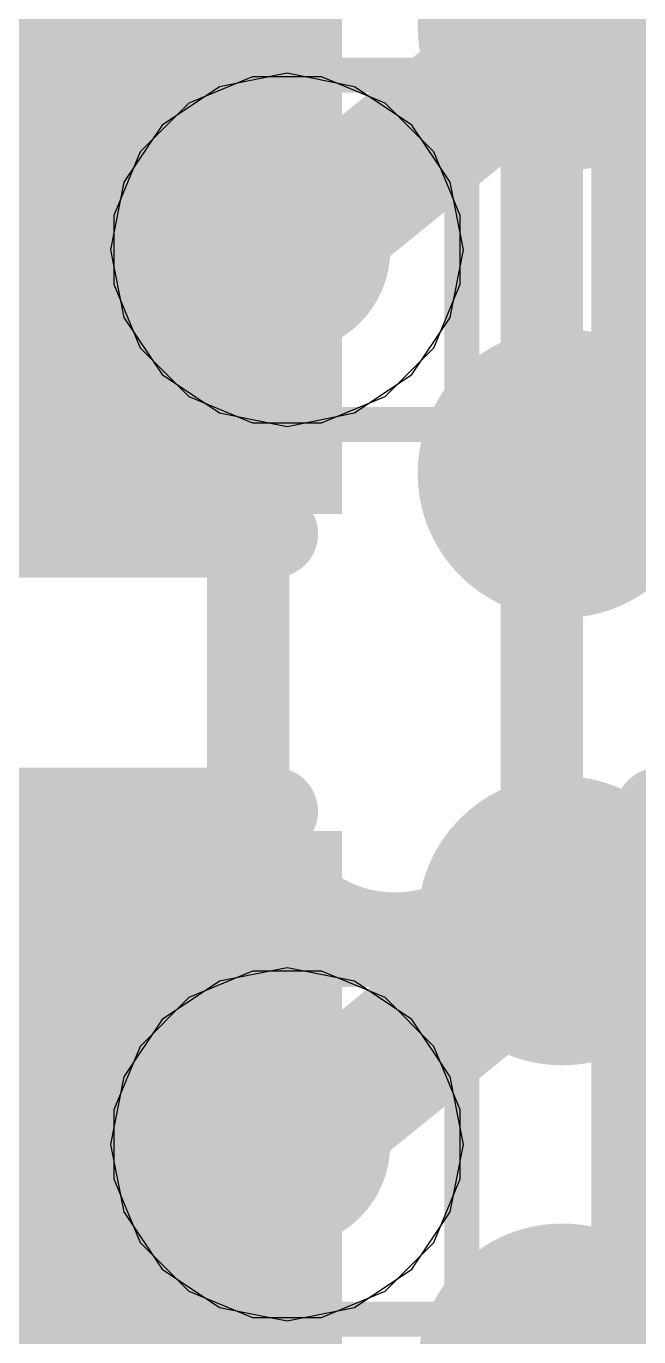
# Model space of a CAD drawing. Header units: inches. Extents: x -6 to 284, y -12 to 154.
# Drawn here: x 74.223 to 75.113, y 3.254 to 5.158 of the extents above; entities that cross this region are included whole.
import ezdxf

# ---------------------------------------------------------------- set-up
doc = ezdxf.new("R2010")
doc.units = ezdxf.units.IN
for name, color, linetype in [('Bottom Layer', 5, 'Continuous'), ('Bottom Overlay', 54, 'Continuous'), ('Bottom Paste', 16, 'Continuous'), ('Bottom Solder', 6, 'Continuous'), ('Drill Drawing', 1, 'Continuous'), ('GND-1', 16, 'Continuous'), ('GND-2', 90, 'Continuous'), ('GND-3', 216, 'Continuous'), ('GND-4', 54, 'Continuous'), ('PWR-1', 156, 'Continuous'), ('PWR-2', 130, 'Continuous'), ('Signal L1', 76, 'Continuous'), ('Signal L2', 6, 'Continuous'), ('Top Layer', 1, 'Continuous'), ('Top Paste', 8, 'Continuous'), ('Top Solder', 216, 'Continuous'), ('Via Holes', 16, 'Continuous')]:
    doc.layers.add(name, color=color, linetype=linetype)

# ---------------------------------------------------------------- blocks, each defined once
blk = doc.blocks.new('200_WFBGA__10_15__127')
at = {"layer": 'Top Layer'}
h = blk.add_hatch(color=1, dxfattribs=at)
edge = h.paths.add_edge_path()
edge.add_arc((1.1999, -3.5751), 0.16, 0, 360)
h = blk.add_hatch(color=1, dxfattribs=at)
edge = h.paths.add_edge_path()
edge.add_arc((1.1999, -4.225), 0.16, 0, 360)
h = blk.add_hatch(color=1, dxfattribs=at)
edge = h.paths.add_edge_path()
edge.add_arc((1.1999, -4.875), 0.16, 0, 360)
h = blk.add_hatch(color=1, dxfattribs=at)
edge = h.paths.add_edge_path()
edge.add_arc((1.1999, -5.525), 0.16, 0, 360)
at = {"layer": 'Top Paste'}
h = blk.add_hatch(color=8, dxfattribs=at)
edge = h.paths.add_edge_path()
edge.add_arc((1.1999, -3.5751), 0.16, 0, 360)
h = blk.add_hatch(color=8, dxfattribs=at)
edge = h.paths.add_edge_path()
edge.add_arc((1.1999, -4.225), 0.16, 0, 360)
h = blk.add_hatch(color=8, dxfattribs=at)
edge = h.paths.add_edge_path()
edge.add_arc((1.1999, -4.875), 0.16, 0, 360)
h = blk.add_hatch(color=8, dxfattribs=at)
edge = h.paths.add_edge_path()
edge.add_arc((1.1999, -5.525), 0.16, 0, 360)
at = {"layer": 'Top Solder'}
h = blk.add_hatch(color=216, dxfattribs=at)
edge = h.paths.add_edge_path()
edge.add_arc((1.1999, -3.5751), 0.21, 0, 360)
h = blk.add_hatch(color=216, dxfattribs=at)
edge = h.paths.add_edge_path()
edge.add_arc((1.1999, -4.225), 0.21, 0, 360)
h = blk.add_hatch(color=216, dxfattribs=at)
edge = h.paths.add_edge_path()
edge.add_arc((1.1999, -4.875), 0.21, 0, 360)
h = blk.add_hatch(color=216, dxfattribs=at)
edge = h.paths.add_edge_path()
edge.add_arc((1.1999, -5.525), 0.21, 0, 360)
blk = doc.blocks.new('C___0402_B_299')
at = {"layer": 'Bottom Layer'}
for points in [[(-0.2413, 0.3175), (-0.2413, -0.3175), (-0.6985, -0.3175), (-0.6985, 0.3175)], [(0.6985, 0.3175), (0.6985, -0.3175), (0.2413, -0.3175), (0.2413, 0.3175)]]:
    blk.add_hatch(color=5, dxfattribs=at).paths.add_polyline_path(points)
at = {"layer": 'Bottom Paste'}
for points in [[(-0.2413, 0.3175), (-0.2413, -0.3175), (-0.6985, -0.3175), (-0.6985, 0.3175)], [(0.6985, 0.3175), (0.6985, -0.3175), (0.2413, -0.3175), (0.2413, 0.3175)]]:
    blk.add_hatch(color=16, dxfattribs=at).paths.add_polyline_path(points)
at = {"layer": 'Bottom Solder'}
for points in [[(-0.1813, 0.3775), (-0.1813, -0.3775), (-0.7585, -0.3775), (-0.7585, 0.3775)], [(0.7585, 0.3775), (0.7585, -0.3775), (0.1813, -0.3775), (0.1813, 0.3775)]]:
    blk.add_hatch(color=6, dxfattribs=at).paths.add_polyline_path(points)
at = {"layer": 'Bottom Overlay'}
for points in [[(-0.7874, 0.4064, 0.127, 0.127, 0), (-0.7874, -0.4064, 0.127, 0.127, 0)], [(-0.2794, 0.4064, 0.127, 0.127, 0), (-0.7874, 0.4064, 0.127, 0.127, 0)], [(0.7874, 0.4064, 0.127, 0.127, 0), (0.2794, 0.4064, 0.127, 0.127, 0)], [(0.7874, 0.4064, 0.127, 0.127, 0), (0.7874, -0.4064, 0.127, 0.127, 0)], [(-0.2794, -0.4064, 0.127, 0.127, 0), (-0.7874, -0.4064, 0.127, 0.127, 0)], [(0.7874, -0.4064, 0.127, 0.127, 0), (0.2794, -0.4064, 0.127, 0.127, 0)]]:
    blk.add_lwpolyline(points, format="xyseb", dxfattribs=at)
for points in [[(-0.8191, 0.4064, 0.0635, 0.0635, 1), (-0.7556, 0.4064, 0.0635, 0.0635, 1)], [(-0.8191, 0.4064, 0.0635, 0.0635, 1), (-0.7556, 0.4064, 0.0635, 0.0635, 1)], [(-0.3111, 0.4064, 0.0635, 0.0635, 1), (-0.2477, 0.4064, 0.0635, 0.0635, 1)], [(0.2477, 0.4064, 0.0635, 0.0635, 1), (0.3111, 0.4064, 0.0635, 0.0635, 1)], [(0.7556, 0.4064, 0.0635, 0.0635, 1), (0.8191, 0.4064, 0.0635, 0.0635, 1)], [(0.7556, 0.4064, 0.0635, 0.0635, 1), (0.8191, 0.4064, 0.0635, 0.0635, 1)], [(-0.8191, -0.4064, 0.0635, 0.0635, 1), (-0.7556, -0.4064, 0.0635, 0.0635, 1)], [(-0.8191, -0.4064, 0.0635, 0.0635, 1), (-0.7556, -0.4064, 0.0635, 0.0635, 1)], [(-0.3111, -0.4064, 0.0635, 0.0635, 1), (-0.2477, -0.4064, 0.0635, 0.0635, 1)], [(0.2477, -0.4064, 0.0635, 0.0635, 1), (0.3111, -0.4064, 0.0635, 0.0635, 1)], [(0.7556, -0.4064, 0.0635, 0.0635, 1), (0.8191, -0.4064, 0.0635, 0.0635, 1)], [(0.7556, -0.4064, 0.0635, 0.0635, 1), (0.8191, -0.4064, 0.0635, 0.0635, 1)]]:
    blk.add_lwpolyline(points, format="xyseb", close=True, dxfattribs=at)
blk = doc.blocks.new('C___0402_B_307')
at = {"layer": 'Bottom Layer'}
for points in [[(-0.2413, 0.3175), (-0.2413, -0.3175), (-0.6985, -0.3175), (-0.6985, 0.3175)], [(0.6985, 0.3175), (0.6985, -0.3175), (0.2413, -0.3175), (0.2413, 0.3175)]]:
    blk.add_hatch(color=5, dxfattribs=at).paths.add_polyline_path(points)
at = {"layer": 'Bottom Paste'}
for points in [[(-0.2413, 0.3175), (-0.2413, -0.3175), (-0.6985, -0.3175), (-0.6985, 0.3175)], [(0.6985, 0.3175), (0.6985, -0.3175), (0.2413, -0.3175), (0.2413, 0.3175)]]:
    blk.add_hatch(color=16, dxfattribs=at).paths.add_polyline_path(points)
at = {"layer": 'Bottom Solder'}
for points in [[(-0.1813, 0.3775), (-0.1813, -0.3775), (-0.7585, -0.3775), (-0.7585, 0.3775)], [(0.7585, 0.3775), (0.7585, -0.3775), (0.1813, -0.3775), (0.1813, 0.3775)]]:
    blk.add_hatch(color=6, dxfattribs=at).paths.add_polyline_path(points)
at = {"layer": 'Bottom Overlay'}
for points in [[(-0.7874, 0.4064, 0.127, 0.127, 0), (-0.7874, -0.4064, 0.127, 0.127, 0)], [(-0.2794, 0.4064, 0.127, 0.127, 0), (-0.7874, 0.4064, 0.127, 0.127, 0)], [(0.7874, 0.4064, 0.127, 0.127, 0), (0.2794, 0.4064, 0.127, 0.127, 0)], [(0.7874, 0.4064, 0.127, 0.127, 0), (0.7874, -0.4064, 0.127, 0.127, 0)], [(-0.2794, -0.4064, 0.127, 0.127, 0), (-0.7874, -0.4064, 0.127, 0.127, 0)], [(0.7874, -0.4064, 0.127, 0.127, 0), (0.2794, -0.4064, 0.127, 0.127, 0)]]:
    blk.add_lwpolyline(points, format="xyseb", dxfattribs=at)
for points in [[(-0.8191, 0.4064, 0.0635, 0.0635, 1), (-0.7556, 0.4064, 0.0635, 0.0635, 1)], [(-0.8191, 0.4064, 0.0635, 0.0635, 1), (-0.7556, 0.4064, 0.0635, 0.0635, 1)], [(-0.3111, 0.4064, 0.0635, 0.0635, 1), (-0.2477, 0.4064, 0.0635, 0.0635, 1)], [(0.2477, 0.4064, 0.0635, 0.0635, 1), (0.3111, 0.4064, 0.0635, 0.0635, 1)], [(0.7556, 0.4064, 0.0635, 0.0635, 1), (0.8191, 0.4064, 0.0635, 0.0635, 1)], [(0.7556, 0.4064, 0.0635, 0.0635, 1), (0.8191, 0.4064, 0.0635, 0.0635, 1)], [(-0.8191, -0.4064, 0.0635, 0.0635, 1), (-0.7556, -0.4064, 0.0635, 0.0635, 1)], [(-0.8191, -0.4064, 0.0635, 0.0635, 1), (-0.7556, -0.4064, 0.0635, 0.0635, 1)], [(-0.3111, -0.4064, 0.0635, 0.0635, 1), (-0.2477, -0.4064, 0.0635, 0.0635, 1)], [(0.2477, -0.4064, 0.0635, 0.0635, 1), (0.3111, -0.4064, 0.0635, 0.0635, 1)], [(0.7556, -0.4064, 0.0635, 0.0635, 1), (0.8191, -0.4064, 0.0635, 0.0635, 1)], [(0.7556, -0.4064, 0.0635, 0.0635, 1), (0.8191, -0.4064, 0.0635, 0.0635, 1)]]:
    blk.add_lwpolyline(points, format="xyseb", close=True, dxfattribs=at)

msp = doc.modelspace()

# ---------------------------------------------------------------- hatches: boundary and pattern name
at = {"layer": 'Bottom Layer'}
h = msp.add_hatch(color=5, dxfattribs=at)
edge = h.paths.add_edge_path()
edge.add_arc((74.6018, 4.8332), 0.15, 0, 360)
h = msp.add_hatch(color=5, dxfattribs=at)
edge = h.paths.add_edge_path()
edge.add_arc((74.6018, 3.5332), 0.15, 0, 360)
at = {"layer": 'GND-1'}
h = msp.add_hatch(color=16, dxfattribs=at)
edge = h.paths.add_edge_path()
edge.add_arc((74.6018, 4.8332), 0.15, 0, 360)
h = msp.add_hatch(color=16, dxfattribs=at)
edge = h.paths.add_edge_path()
edge.add_arc((74.6018, 3.5332), 0.15, 0, 360)
at = {"layer": 'GND-2'}
h = msp.add_hatch(color=90, dxfattribs=at)
edge = h.paths.add_edge_path()
edge.add_arc((74.6018, 4.8332), 0.15, 0, 360)
h = msp.add_hatch(color=90, dxfattribs=at)
edge = h.paths.add_edge_path()
edge.add_arc((74.6018, 3.5332), 0.15, 0, 360)
at = {"layer": 'GND-3'}
h = msp.add_hatch(color=216, dxfattribs=at)
edge = h.paths.add_edge_path()
edge.add_arc((74.6018, 4.8332), 0.15, 0, 360)
h = msp.add_hatch(color=216, dxfattribs=at)
edge = h.paths.add_edge_path()
edge.add_arc((74.6018, 3.5332), 0.15, 0, 360)
at = {"layer": 'GND-4'}
h = msp.add_hatch(color=54, dxfattribs=at)
edge = h.paths.add_edge_path()
edge.add_arc((74.6018, 4.8332), 0.15, 0, 360)
h = msp.add_hatch(color=54, dxfattribs=at)
edge = h.paths.add_edge_path()
edge.add_arc((74.6018, 3.5332), 0.15, 0, 360)
at = {"layer": 'PWR-1'}
h = msp.add_hatch(color=156, dxfattribs=at)
edge = h.paths.add_edge_path()
edge.add_arc((74.6018, 4.8332), 0.15, 0, 360)
h = msp.add_hatch(color=156, dxfattribs=at)
edge = h.paths.add_edge_path()
edge.add_arc((74.6018, 3.5332), 0.15, 0, 360)
at = {"layer": 'PWR-2'}
h = msp.add_hatch(color=130, dxfattribs=at)
edge = h.paths.add_edge_path()
edge.add_arc((74.6018, 4.8332), 0.15, 0, 360)
h = msp.add_hatch(color=130, dxfattribs=at)
edge = h.paths.add_edge_path()
edge.add_arc((74.6018, 3.5332), 0.15, 0, 360)
at = {"layer": 'Signal L1'}
h = msp.add_hatch(color=76, dxfattribs=at)
edge = h.paths.add_edge_path()
edge.add_arc((74.6018, 4.8332), 0.15, 0, 360)
h = msp.add_hatch(color=76, dxfattribs=at)
edge = h.paths.add_edge_path()
edge.add_arc((74.6018, 3.5332), 0.15, 0, 360)
at = {"layer": 'Signal L2'}
h = msp.add_hatch(color=6, dxfattribs=at)
edge = h.paths.add_edge_path()
edge.add_arc((74.6018, 4.8332), 0.15, 0, 360)
h = msp.add_hatch(color=6, dxfattribs=at)
edge = h.paths.add_edge_path()
edge.add_arc((74.6018, 3.5332), 0.15, 0, 360)
at = {"layer": 'Top Layer'}
h = msp.add_hatch(color=1, dxfattribs=at)
edge = h.paths.add_edge_path()
edge.add_arc((74.6018, 4.8332), 0.15, 0, 360)
h = msp.add_hatch(color=1, dxfattribs=at)
edge = h.paths.add_edge_path()
edge.add_arc((74.6018, 3.5332), 0.15, 0, 360)
at = {"layer": 'Via Holes'}
h = msp.add_hatch(color=7, dxfattribs=at)
edge = h.paths.add_edge_path()
edge.add_arc((74.6018, 4.8332), 0.075, 0, 360)
h = msp.add_hatch(color=7, dxfattribs=at)
edge = h.paths.add_edge_path()
edge.add_arc((74.6018, 3.5332), 0.075, 0, 360)

# ---------------------------------------------------------------- linework, layer by layer
at = {"layer": 'Drill Drawing'}
for points in [[(74.3478, 5.0872, 0.0508, 0.0508, 0), (74.8558, 5.0872, 0.0508, 0.0508, 0)], [(74.3478, 4.5792, 0.0508, 0.0508, 0), (74.3478, 5.0872, 0.0508, 0.0508, 0)], [(74.8558, 4.5792, 0.0508, 0.0508, 0), (74.8558, 5.0872, 0.0508, 0.0508, 0)], [(74.3478, 4.5792, 0.0508, 0.0508, 0), (74.8558, 4.5792, 0.0508, 0.0508, 0)], [(74.3478, 3.7872, 0.0508, 0.0508, 0), (74.8558, 3.7872, 0.0508, 0.0508, 0)], [(74.3478, 3.2792, 0.0508, 0.0508, 0), (74.3478, 3.7872, 0.0508, 0.0508, 0)], [(74.8558, 3.2792, 0.0508, 0.0508, 0), (74.8558, 3.7872, 0.0508, 0.0508, 0)], [(74.3478, 3.2792, 0.0508, 0.0508, 0), (74.8558, 3.2792, 0.0508, 0.0508, 0)]]:
    msp.add_lwpolyline(points, format="xyseb", dxfattribs=at)
for points in [[(74.3351, 5.0872, 0.0254, 0.0254, 1), (74.3605, 5.0872, 0.0254, 0.0254, 1)], [(74.3351, 5.0872, 0.0254, 0.0254, 1), (74.3605, 5.0872, 0.0254, 0.0254, 1)], [(74.8431, 5.0872, 0.0254, 0.0254, 1), (74.8685, 5.0872, 0.0254, 0.0254, 1)], [(74.8431, 5.0872, 0.0254, 0.0254, 1), (74.8685, 5.0872, 0.0254, 0.0254, 1)], [(74.3351, 4.5792, 0.0254, 0.0254, 1), (74.3605, 4.5792, 0.0254, 0.0254, 1)], [(74.3351, 4.5792, 0.0254, 0.0254, 1), (74.3605, 4.5792, 0.0254, 0.0254, 1)], [(74.8431, 4.5792, 0.0254, 0.0254, 1), (74.8685, 4.5792, 0.0254, 0.0254, 1)], [(74.8431, 4.5792, 0.0254, 0.0254, 1), (74.8685, 4.5792, 0.0254, 0.0254, 1)], [(74.3351, 3.7872, 0.0254, 0.0254, 1), (74.3605, 3.7872, 0.0254, 0.0254, 1)], [(74.3351, 3.7872, 0.0254, 0.0254, 1), (74.3605, 3.7872, 0.0254, 0.0254, 1)], [(74.8431, 3.7872, 0.0254, 0.0254, 1), (74.8685, 3.7872, 0.0254, 0.0254, 1)], [(74.8431, 3.7872, 0.0254, 0.0254, 1), (74.8685, 3.7872, 0.0254, 0.0254, 1)], [(74.3351, 3.2792, 0.0254, 0.0254, 1), (74.3605, 3.2792, 0.0254, 0.0254, 1)], [(74.3351, 3.2792, 0.0254, 0.0254, 1), (74.3605, 3.2792, 0.0254, 0.0254, 1)], [(74.8431, 3.2792, 0.0254, 0.0254, 1), (74.8685, 3.2792, 0.0254, 0.0254, 1)], [(74.8431, 3.2792, 0.0254, 0.0254, 1), (74.8685, 3.2792, 0.0254, 0.0254, 1)]]:
    msp.add_lwpolyline(points, format="xyseb", close=True, dxfattribs=at)
at = {"layer": 'GND-1'}
for p, q in [((74.5518, 5.0848), (74.4593, 5.0465)), ((74.6519, 5.0848), (74.5518, 5.0848)), ((74.7443, 5.0465), (74.6519, 5.0848)), ((74.4593, 5.0465), (74.3885, 4.9757)), ((74.8151, 4.9757), (74.7443, 5.0465)), ((74.3885, 4.9757), (74.3502, 4.8832)), ((74.8534, 4.8832), (74.8151, 4.9757)), ((74.3502, 4.8832), (74.3502, 4.7831)), ((74.8534, 4.7831), (74.8534, 4.8832)), ((74.3502, 4.7831), (74.3885, 4.6907)), ((74.8151, 4.6907), (74.8534, 4.7831)), ((74.3885, 4.6907), (74.4593, 4.6199)), ((74.7443, 4.6199), (74.8151, 4.6907)), ((74.4593, 4.6199), (74.5518, 4.5816)), ((74.6519, 4.5816), (74.7443, 4.6199)), ((74.5518, 4.5816), (74.6519, 4.5816)), ((74.5518, 3.7848), (74.4593, 3.7465)), ((74.6519, 3.7848), (74.5518, 3.7848)), ((74.7443, 3.7465), (74.6519, 3.7848)), ((74.4593, 3.7465), (74.3885, 3.6757)), ((74.8151, 3.6757), (74.7443, 3.7465)), ((74.3885, 3.6757), (74.3502, 3.5832)), ((74.8534, 3.5832), (74.8151, 3.6757)), ((74.3502, 3.5832), (74.3502, 3.4831)), ((74.8534, 3.4831), (74.8534, 3.5832)), ((74.3502, 3.4831), (74.3885, 3.3907)), ((74.8151, 3.3907), (74.8534, 3.4831)), ((74.3885, 3.3907), (74.4593, 3.3199)), ((74.7443, 3.3199), (74.8151, 3.3907)), ((74.4593, 3.3199), (74.5518, 3.2816)), ((74.6519, 3.2816), (74.7443, 3.3199)), ((74.5518, 3.2816), (74.6519, 3.2816))]:
    msp.add_line(p, q, dxfattribs=at)
at = {"layer": 'GND-2'}
for p, q in [((74.5518, 5.0848), (74.4593, 5.0465)), ((74.6519, 5.0848), (74.5518, 5.0848)), ((74.7443, 5.0465), (74.6519, 5.0848)), ((74.4593, 5.0465), (74.3885, 4.9757)), ((74.8151, 4.9757), (74.7443, 5.0465)), ((74.3885, 4.9757), (74.3502, 4.8832)), ((74.8534, 4.8832), (74.8151, 4.9757)), ((74.3502, 4.8832), (74.3502, 4.7831)), ((74.8534, 4.7831), (74.8534, 4.8832)), ((74.3502, 4.7831), (74.3885, 4.6907)), ((74.8151, 4.6907), (74.8534, 4.7831)), ((74.3885, 4.6907), (74.4593, 4.6199)), ((74.7443, 4.6199), (74.8151, 4.6907)), ((74.4593, 4.6199), (74.5518, 4.5816)), ((74.6519, 4.5816), (74.7443, 4.6199)), ((74.5518, 4.5816), (74.6519, 4.5816)), ((74.5518, 3.7848), (74.4593, 3.7465)), ((74.6519, 3.7848), (74.5518, 3.7848)), ((74.7443, 3.7465), (74.6519, 3.7848)), ((74.4593, 3.7465), (74.3885, 3.6757)), ((74.8151, 3.6757), (74.7443, 3.7465)), ((74.3885, 3.6757), (74.3502, 3.5832)), ((74.8534, 3.5832), (74.8151, 3.6757)), ((74.3502, 3.5832), (74.3502, 3.4831)), ((74.8534, 3.4831), (74.8534, 3.5832)), ((74.3502, 3.4831), (74.3885, 3.3907)), ((74.8151, 3.3907), (74.8534, 3.4831)), ((74.3885, 3.3907), (74.4593, 3.3199)), ((74.7443, 3.3199), (74.8151, 3.3907)), ((74.4593, 3.3199), (74.5518, 3.2816)), ((74.6519, 3.2816), (74.7443, 3.3199)), ((74.5518, 3.2816), (74.6519, 3.2816))]:
    msp.add_line(p, q, dxfattribs=at)
at = {"layer": 'GND-3'}
for p, q in [((74.5518, 5.0848), (74.4593, 5.0465)), ((74.6519, 5.0848), (74.5518, 5.0848)), ((74.7443, 5.0465), (74.6519, 5.0848)), ((74.4593, 5.0465), (74.3885, 4.9757)), ((74.8151, 4.9757), (74.7443, 5.0465)), ((74.3885, 4.9757), (74.3502, 4.8832)), ((74.8534, 4.8832), (74.8151, 4.9757)), ((74.3502, 4.8832), (74.3502, 4.7831)), ((74.8534, 4.7831), (74.8534, 4.8832)), ((74.3502, 4.7831), (74.3885, 4.6907)), ((74.8151, 4.6907), (74.8534, 4.7831)), ((74.3885, 4.6907), (74.4593, 4.6199)), ((74.7443, 4.6199), (74.8151, 4.6907)), ((74.4593, 4.6199), (74.5518, 4.5816)), ((74.6519, 4.5816), (74.7443, 4.6199)), ((74.5518, 4.5816), (74.6519, 4.5816)), ((74.5518, 3.7848), (74.4593, 3.7465)), ((74.6519, 3.7848), (74.5518, 3.7848)), ((74.7443, 3.7465), (74.6519, 3.7848)), ((74.4593, 3.7465), (74.3885, 3.6757)), ((74.8151, 3.6757), (74.7443, 3.7465)), ((74.3885, 3.6757), (74.3502, 3.5832)), ((74.8534, 3.5832), (74.8151, 3.6757)), ((74.3502, 3.5832), (74.3502, 3.4831)), ((74.8534, 3.4831), (74.8534, 3.5832)), ((74.3502, 3.4831), (74.3885, 3.3907)), ((74.8151, 3.3907), (74.8534, 3.4831)), ((74.3885, 3.3907), (74.4593, 3.3199)), ((74.7443, 3.3199), (74.8151, 3.3907)), ((74.4593, 3.3199), (74.5518, 3.2816)), ((74.6519, 3.2816), (74.7443, 3.3199)), ((74.5518, 3.2816), (74.6519, 3.2816))]:
    msp.add_line(p, q, dxfattribs=at)
at = {"layer": 'GND-4'}
for p, q in [((74.5518, 5.0848), (74.4593, 5.0465)), ((74.6519, 5.0848), (74.5518, 5.0848)), ((74.7443, 5.0465), (74.6519, 5.0848)), ((74.4593, 5.0465), (74.3885, 4.9757)), ((74.8151, 4.9757), (74.7443, 5.0465)), ((74.3885, 4.9757), (74.3502, 4.8832)), ((74.8534, 4.8832), (74.8151, 4.9757)), ((74.3502, 4.8832), (74.3502, 4.7831)), ((74.8534, 4.7831), (74.8534, 4.8832)), ((74.3502, 4.7831), (74.3885, 4.6907)), ((74.8151, 4.6907), (74.8534, 4.7831)), ((74.3885, 4.6907), (74.4593, 4.6199)), ((74.7443, 4.6199), (74.8151, 4.6907)), ((74.4593, 4.6199), (74.5518, 4.5816)), ((74.6519, 4.5816), (74.7443, 4.6199)), ((74.5518, 4.5816), (74.6519, 4.5816)), ((74.5518, 3.7848), (74.4593, 3.7465)), ((74.6519, 3.7848), (74.5518, 3.7848)), ((74.7443, 3.7465), (74.6519, 3.7848)), ((74.4593, 3.7465), (74.3885, 3.6757)), ((74.8151, 3.6757), (74.7443, 3.7465)), ((74.3885, 3.6757), (74.3502, 3.5832)), ((74.8534, 3.5832), (74.8151, 3.6757)), ((74.3502, 3.5832), (74.3502, 3.4831)), ((74.8534, 3.4831), (74.8534, 3.5832)), ((74.3502, 3.4831), (74.3885, 3.3907)), ((74.8151, 3.3907), (74.8534, 3.4831)), ((74.3885, 3.3907), (74.4593, 3.3199)), ((74.7443, 3.3199), (74.8151, 3.3907)), ((74.4593, 3.3199), (74.5518, 3.2816)), ((74.6519, 3.2816), (74.7443, 3.3199)), ((74.5518, 3.2816), (74.6519, 3.2816))]:
    msp.add_line(p, q, dxfattribs=at)
at = {"layer": 'PWR-1'}
for p, q in [((74.6018, 3.7897), (74.5037, 3.7702)), ((74.7, 3.7702), (74.6018, 3.7897)), ((74.5037, 3.7702), (74.4204, 3.7146)), ((74.7832, 3.7146), (74.7, 3.7702)), ((74.4204, 3.7146), (74.3648, 3.6313)), ((74.8388, 3.6313), (74.7832, 3.7146)), ((74.3648, 3.6313), (74.3453, 3.5332)), ((74.8584, 3.5332), (74.8388, 3.6313)), ((74.3453, 3.5332), (74.3648, 3.435)), ((74.8388, 3.435), (74.8584, 3.5332)), ((74.3648, 3.435), (74.4204, 3.3518)), ((74.7832, 3.3518), (74.8388, 3.435)), ((74.4204, 3.3518), (74.5037, 3.2962)), ((74.7, 3.2962), (74.7832, 3.3518)), ((74.5037, 3.2962), (74.6018, 3.2766)), ((74.6018, 3.2766), (74.7, 3.2962))]:
    msp.add_line(p, q, dxfattribs=at)
at = {"layer": 'PWR-2'}
for p, q in [((74.6018, 5.0897), (74.5037, 5.0702)), ((74.7, 5.0702), (74.6018, 5.0897)), ((74.5037, 5.0702), (74.4204, 5.0146)), ((74.7832, 5.0146), (74.7, 5.0702)), ((74.4204, 5.0146), (74.3648, 4.9313)), ((74.8388, 4.9313), (74.7832, 5.0146)), ((74.3648, 4.9313), (74.3453, 4.8332)), ((74.8584, 4.8332), (74.8388, 4.9313)), ((74.3453, 4.8332), (74.3648, 4.735)), ((74.8388, 4.735), (74.8584, 4.8332)), ((74.3648, 4.735), (74.4204, 4.6518)), ((74.7832, 4.6518), (74.8388, 4.735)), ((74.4204, 4.6518), (74.5037, 4.5962)), ((74.7, 4.5962), (74.7832, 4.6518)), ((74.5037, 4.5962), (74.6018, 4.5766)), ((74.6018, 4.5766), (74.7, 4.5962))]:
    msp.add_line(p, q, dxfattribs=at)
at = {"layer": 'Signal L2'}
for points in [[(74.9721, 4.0428, 0.1194, 0.1194, 0), (74.9721, 5.313, 0.1194, 0.1194, 0)], [(74.3311, 5.2846, 0.1194, 0.1194, -1), (73.9044, 5.2846, 0.1194, 0.1194, 0)], [(74.1187, 4.3628, 0.1194, 0.1194, -1), (74.5454, 4.3628, 0.1194, 0.1194, 0)], [(74.5454, 4.0529, 0.1194, 0.1194, 0), (74.5454, 4.3628, 0.1194, 0.1194, 0)], [(74.9718, 4.0428, 0.1194, 0.1194, -0.976487), (74.5454, 4.0529, 0.1194, 0.1194, 0)], [(73.946, 3.1205, 0.1194, 0.1194, -1), (74.3727, 3.1205, 0.1194, 0.1194, 0)]]:
    msp.add_lwpolyline(points, format="xyseb", dxfattribs=at)
for points in [[(74.5155, 4.3628, 0.0597, 0.0597, 1), (74.5752, 4.3628, 0.0597, 0.0597, 1)], [(74.5155, 4.3628, 0.0597, 0.0597, 1), (74.5752, 4.3628, 0.0597, 0.0597, 1)], [(74.5155, 4.0529, 0.0597, 0.0597, 1), (74.5752, 4.0529, 0.0597, 0.0597, 1)], [(74.5155, 4.0529, 0.0597, 0.0597, 1), (74.5752, 4.0529, 0.0597, 0.0597, 1)], [(74.942, 4.0428, 0.0597, 0.0597, 1), (75.0017, 4.0428, 0.0597, 0.0597, 1)], [(74.9422, 4.0428, 0.0597, 0.0597, 1), (75.0019, 4.0428, 0.0597, 0.0597, 1)]]:
    msp.add_lwpolyline(points, format="xyseb", close=True, dxfattribs=at)
at = {"layer": 'Top Layer'}
for points in [[(74.6018, 4.8332, 0.2032, 0.2032, 0), (75.0018, 5.1582, 0.2032, 0.2032, 0)], [(75.0018, 4.5082, 0.2032, 0.2032, 0), (75.4018, 4.8332, 0.2032, 0.2032, 0)], [(74.6018, 3.5332, 0.2032, 0.2032, 0), (75.0018, 3.8582, 0.2032, 0.2032, 0)], [(75.0018, 3.2082, 0.2032, 0.2032, 0), (75.4018, 3.5332, 0.2032, 0.2032, 0)]]:
    msp.add_lwpolyline(points, format="xyseb", dxfattribs=at)
for points in [[(74.951, 5.1582, 0.1016, 0.1016, 1), (75.0526, 5.1582, 0.1016, 0.1016, 1)], [(74.551, 4.8332, 0.1016, 0.1016, 1), (74.6526, 4.8332, 0.1016, 0.1016, 1)], [(74.951, 4.5082, 0.1016, 0.1016, 1), (75.0526, 4.5082, 0.1016, 0.1016, 1)], [(74.951, 3.8582, 0.1016, 0.1016, 1), (75.0526, 3.8582, 0.1016, 0.1016, 1)], [(74.551, 3.5332, 0.1016, 0.1016, 1), (74.6526, 3.5332, 0.1016, 0.1016, 1)], [(74.951, 3.2082, 0.1016, 0.1016, 1), (75.0526, 3.2082, 0.1016, 0.1016, 1)]]:
    msp.add_lwpolyline(points, format="xyseb", close=True, dxfattribs=at)

# ---------------------------------------------------------------- block references
msp.add_blockref('200_WFBGA__10_15__127', (73.8018, 8.7332))
at = {"rotation": 180}
for name, p in [('C___0402_B_307', (74.8628, 4.8267)), ('C___0402_B_299', (74.8628, 3.611))]:
    msp.add_blockref(name, p, dxfattribs=at)

doc.saveas('drawing.dxf')
